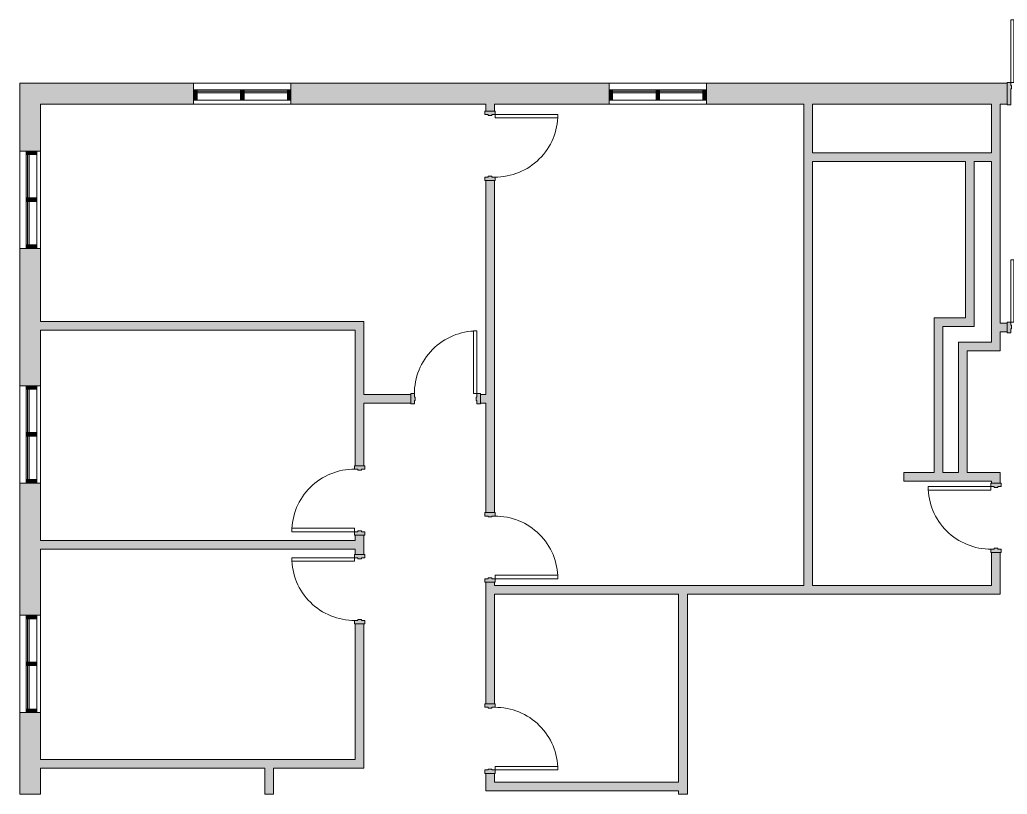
# Model space of a CAD drawing. Header units: inches. Extents: x 75 to 1272, y -971 to -4.
# Drawn here: x 111 to 679, y -449 to -4 of the extents above; entities that cross this region are included whole.
import ezdxf

# ---------------------------------------------------------------- set-up
doc = ezdxf.new("R2010")
doc.units = ezdxf.units.IN
doc.header["$MEASUREMENT"] = 0
for name, color, linetype, lineweight in [('A-DOOR', 31, 'Continuous', 9), ('A-DOOR-FRAM', 31, 'Continuous', 9), ('A-GLAZ-CURT', 52, 'Continuous', 9), ('A-GLAZ-CWMG', 51, 'Continuous', 9), ('A-WALL', 113, 'Continuous', 9), ('A-WALL-PATT', 111, 'Continuous', 9), ('I-WALL', 2, 'Continuous', 9)]:
    doc.layers.add(name, color=color, linetype=linetype, lineweight=lineweight)

# ---------------------------------------------------------------- blocks, each defined once
blk = doc.blocks.new('Door-Single_CE_ - WD Door-2_ WD Frame-5155742-LEVEL 1')
at = {"layer": 'A-DOOR-FRAM'}
h = blk.add_hatch(color=253, dxfattribs=at)
h.paths.add_polyline_path([(-20, 3), (-20, -3), (-18, -3), (-18, -1), (-17.5, -1), (-17.5, 1), (-18, 1), (-18, 3)])
h.paths.add_polyline_path([(20, 3), (18, 3), (18, 1), (17.5, 1), (17.5, -1), (18, -1), (18, -3), (20, -3), (20, 1)])
at = {"layer": 'A-DOOR', "color": 8, "lineweight": 15}
for p, q in [((18, 39), (16, 39)), ((16, 39), (16, 3)), ((18, 3), (18, 39)), ((18, 3), (16, 3))]:
    blk.add_line(p, q, dxfattribs=at)
at = {"layer": 'A-DOOR', "color": 253}
blk.add_arc((18, 3), 36, 90, 180.5, dxfattribs=at)
blk.add_arc((18, 3), 36, 90, 180.5, dxfattribs=at)
blk.add_arc((18, 3), 36, 90, 180.5, dxfattribs=at)
blk.add_arc((18, 3), 36, 90, 180.5, dxfattribs=at)
at = {"layer": 'A-DOOR-FRAM', "color": 8, "lineweight": 15}
for p, q in [((-18, 3), (-20, 3)), ((-20, 3), (-20, -3)), ((-18, 1), (-18, 3)), ((-17.5, 1), (-18, 1)), ((-17.5, -1), (-17.5, 1)), ((18, 1), (17.5, 1)), ((17.5, 1), (17.5, -1)), ((20, 3), (18, 3)), ((18, 3), (18, 1)), ((20, -3), (20, 3)), ((-20, -3), (-18, -3)), ((-18, -3), (-18, -1)), ((-18, -1), (-17.5, -1)), ((17.5, -1), (18, -1)), ((18, -1), (18, -3)), ((18, -3), (20, -3))]:
    blk.add_line(p, q, dxfattribs=at)
blk = doc.blocks.new('Door-Single_CE_ - WD Door-2_ WD Frame-V1-LEVEL 1')
at = {"layer": 'A-DOOR-FRAM'}
h = blk.add_hatch(color=253, dxfattribs=at)
h.paths.add_polyline_path([(20, -3), (20, 3), (18, 3), (18, 1), (17.5, 1), (17.5, -1), (18, -1), (18, -3)])
h.paths.add_polyline_path([(-17.5, 1), (-18, 1), (-18, 3), (-20, 3), (-20, -3), (-18, -3), (-18, -1), (-17.5, -1)])
at = {"layer": 'A-DOOR', "color": 8, "lineweight": 15}
for p, q in [((18, 39), (16, 39)), ((16, 39), (16, 3)), ((18, 3), (18, 39)), ((18, 3), (16, 3))]:
    blk.add_line(p, q, dxfattribs=at)
at = {"layer": 'A-DOOR', "color": 253}
blk.add_arc((18, 3), 36, 90, 180.5, dxfattribs=at)
blk.add_arc((18, 3), 36, 90, 180.5, dxfattribs=at)
blk.add_arc((18, 3), 36, 90, 180.5, dxfattribs=at)
blk.add_arc((18, 3), 36, 90, 180.5, dxfattribs=at)
at = {"layer": 'A-DOOR-FRAM', "color": 8, "lineweight": 15}
for p, q in [((-18, 3), (-20, 3)), ((-20, 3), (-20, -3)), ((-18, 1), (-18, 3)), ((-17.5, 1), (-18, 1)), ((-17.5, -1), (-17.5, 1)), ((18, 1), (17.5, 1)), ((17.5, 1), (17.5, -1)), ((20, 3), (18, 3)), ((18, 3), (18, 1)), ((20, -3), (20, 3)), ((-20, -3), (-18, -3)), ((-18, -3), (-18, -1)), ((-18, -1), (-17.5, -1)), ((17.5, -1), (18, -1)), ((18, -1), (18, -3)), ((18, -3), (20, -3))]:
    blk.add_line(p, q, dxfattribs=at)
blk = doc.blocks.new('Door-Single_CE_ - WD Door-2_ WD Frame-5155744-LEVEL 1')
at = {"layer": 'A-DOOR-FRAM'}
h = blk.add_hatch(color=253, dxfattribs=at)
h.paths.add_polyline_path([(-18, 3), (-20, 3), (-20, -3), (-18, -3), (-18, -1), (-17.5, -1), (-17.5, 1), (-18, 1)])
h.paths.add_polyline_path([(18, 3), (18, 1), (17.5, 1), (17.5, -1), (18, -1), (18, -3), (20, -3), (20, 3)])
at = {"layer": 'A-DOOR', "color": 8, "lineweight": 15}
for p, q in [((16, -39), (16, -3)), ((18, -3), (16, -3)), ((18, -3), (18, -39)), ((18, -39), (16, -39))]:
    blk.add_line(p, q, dxfattribs=at)
at = {"layer": 'A-DOOR', "color": 253}
blk.add_arc((18, -3), 36, 179.5, 270, dxfattribs=at)
blk.add_arc((18, -3), 36, 179.5, 270, dxfattribs=at)
blk.add_arc((18, -3), 36, 179.5, 270, dxfattribs=at)
blk.add_arc((18, -3), 36, 179.5, 270, dxfattribs=at)
at = {"layer": 'A-DOOR-FRAM', "color": 8, "lineweight": 15}
for p, q in [((-20, 3), (-18, 3)), ((-20, -3), (-20, 3)), ((-18, 3), (-18, 1)), ((-18, 1), (-17.5, 1)), ((-17.5, 1), (-17.5, -1)), ((17.5, 1), (18, 1)), ((17.5, -1), (17.5, 1)), ((18, 3), (20, 3)), ((18, 1), (18, 3)), ((20, 3), (20, -3)), ((-18, -3), (-20, -3)), ((-18, -1), (-18, -3)), ((-17.5, -1), (-18, -1)), ((18, -1), (17.5, -1)), ((18, -3), (18, -1)), ((20, -3), (18, -3))]:
    blk.add_line(p, q, dxfattribs=at)
blk = doc.blocks.new('Door-Single_CE_ - WD Door-2_ WD Frame-V2-LEVEL 1')
at = {"layer": 'A-DOOR-FRAM'}
h = blk.add_hatch(color=253, dxfattribs=at)
h.paths.add_polyline_path([(20, -3), (20, 3), (18, 3), (18, 1), (17.5, 1), (17.5, -1), (18, -1), (18, -3)])
h.paths.add_polyline_path([(-17.5, 1), (-18, 1), (-18, 3), (-20, 3), (-20, -3), (-18, -3), (-18, -1), (-17.5, -1)])
at = {"layer": 'A-DOOR', "color": 8, "lineweight": 15}
for p, q in [((16, -39), (16, -3)), ((18, -3), (16, -3)), ((18, -3), (18, -39)), ((18, -39), (16, -39))]:
    blk.add_line(p, q, dxfattribs=at)
at = {"layer": 'A-DOOR', "color": 253}
blk.add_arc((18, -3), 36, 179.5, 270, dxfattribs=at)
blk.add_arc((18, -3), 36, 179.5, 270, dxfattribs=at)
blk.add_arc((18, -3), 36, 179.5, 270, dxfattribs=at)
blk.add_arc((18, -3), 36, 179.5, 270, dxfattribs=at)
at = {"layer": 'A-DOOR-FRAM', "color": 8, "lineweight": 15}
for p, q in [((-20, 3), (-18, 3)), ((-20, -3), (-20, 3)), ((-18, 3), (-18, 1)), ((-18, 1), (-17.5, 1)), ((-17.5, 1), (-17.5, -1)), ((17.5, 1), (18, 1)), ((17.5, -1), (17.5, 1)), ((18, 3), (20, 3)), ((18, 1), (18, 3)), ((20, 3), (20, -3)), ((-18, -3), (-20, -3)), ((-18, -1), (-18, -3)), ((-17.5, -1), (-18, -1)), ((18, -1), (17.5, -1)), ((18, -3), (18, -1)), ((20, -3), (18, -3))]:
    blk.add_line(p, q, dxfattribs=at)
blk = doc.blocks.new('Door-Double_CE_ - HM Door-2_ HM Frame-V3-LEVEL 1')
at = {"layer": 'A-DOOR-FRAM'}
h = blk.add_hatch(color=253, dxfattribs=at)
h.paths.add_polyline_path([(38, 3), (36, 3), (36, 1.25), (35.5, 1.25), (35.5, -0.75), (36, -0.75), (36, -3), (38, -3), (38, 1.25)])
h.paths.add_polyline_path([(-35.5, 1.25), (-36, 1.25), (-36, 3), (-38, 3), (-38, -3), (-36, -3), (-36, -0.75), (-35.5, -0.75)])
at = {"layer": 'A-DOOR', "color": 253}
for p, q in [((-34.25, 39), (-36, 39)), ((-36, 39), (-36, 3)), ((-34.25, 3), (-34.25, 39)), ((36, 39), (34.25, 39)), ((34.25, 39), (34.25, 3)), ((36, 3), (36, 39)), ((-36, 3), (-34.25, 3)), ((34.25, 3), (36, 3))]:
    blk.add_line(p, q, dxfattribs=at)
for centre, start, end in [((-36, 3), 359.5, 87.1966), ((36, 3), 92.79, 180.5)]:
    blk.add_arc(centre, 36, start, end, dxfattribs=at)
at = {"layer": 'A-DOOR-FRAM', "color": 8, "lineweight": 15}
for p, q in [((-36, 3), (-38, 3)), ((-38, 3), (-38, -3)), ((-36, 1.25), (-36, 3)), ((-35.5, 1.25), (-36, 1.25)), ((-35.5, -0.75), (-35.5, 1.25)), ((36, 1.25), (35.5, 1.25)), ((35.5, 1.25), (35.5, -0.75)), ((38, 3), (36, 3)), ((36, 3), (36, 1.25)), ((38, -3), (38, 3)), ((-38, -3), (-36, -3)), ((-36, -3), (-36, -0.75)), ((-36, -0.75), (-35.5, -0.75)), ((35.5, -0.75), (36, -0.75)), ((36, -0.75), (36, -3)), ((36, -3), (38, -3))]:
    blk.add_line(p, q, dxfattribs=at)
blk = doc.blocks.new('Door-Double_CE_ - HM Door-2_ HM Frame-V4-LEVEL 1')
at = {"layer": 'A-DOOR-FRAM'}
h = blk.add_hatch(color=253, dxfattribs=at)
h.paths.add_polyline_path([(-38, 2.75), (-38, -6.5), (-36, -6.5), (-36, 2.75), (-35.5, 2.75), (-35.5, 4.75), (-36, 4.75), (-36, 6.5), (-38, 6.5), (-38, 4.75)])
h.paths.add_polyline_path([(35.5, 4.75), (35.5, 2.75), (36, 2.75), (36, -6.5), (38, -6.5), (38, 6.5), (36, 6.5), (36, 4.75)])
at = {"layer": 'A-DOOR', "color": 253}
for p, q in [((-34.25, 42.5), (-36, 42.5)), ((-36, 42.5), (-36, 6.5)), ((-34.25, 6.5), (-34.25, 42.5)), ((36, 42.5), (34.25, 42.5)), ((34.25, 42.5), (34.25, 6.5)), ((36, 6.5), (36, 42.5)), ((-36, 6.5), (-34.25, 6.5)), ((34.25, 6.5), (36, 6.5))]:
    blk.add_line(p, q, dxfattribs=at)
for centre, start, end in [((-36, 6.5), 359.5, 87.1966), ((36, 6.5), 92.79, 180.5)]:
    blk.add_arc(centre, 36, start, end, dxfattribs=at)
at = {"layer": 'A-DOOR-FRAM', "color": 8, "lineweight": 15}
for p, q in [((-36, 6.5), (-38, 6.5)), ((-38, 6.5), (-38, -6.5)), ((-36, 4.75), (-36, 6.5)), ((38, 6.5), (36, 6.5)), ((36, 6.5), (36, 4.75)), ((38, -6.5), (38, 6.5)), ((-35.5, 4.75), (-36, 4.75)), ((-36, -6.5), (-36, 2.75)), ((-36, 2.75), (-35.5, 2.75)), ((-35.5, 2.75), (-35.5, 4.75)), ((36, 4.75), (35.5, 4.75)), ((35.5, 4.75), (35.5, 2.75)), ((35.5, 2.75), (36, 2.75)), ((36, 2.75), (36, -6.5)), ((-38, -6.5), (-36, -6.5)), ((36, -6.5), (38, -6.5))]:
    blk.add_line(p, q, dxfattribs=at)
blk = doc.blocks.new('System Panel - zGlazed-5156208-LEVEL 1')
at = {"layer": 'A-GLAZ-CURT'}
blk.add_hatch(color=253, dxfattribs=at).paths.add_polyline_path([(12.5, 1.5), (-12.5, 1.5), (-12.5, 0.5), (12.5, 0.5)])
at = {"layer": 'A-GLAZ-CURT', "color": 8, "lineweight": 15}
for p, q in [((12.5, 1.5), (-12.5, 1.5)), ((-12.5, 1.5), (-12.5, 0.5)), ((-12.5, 0.5), (12.5, 0.5)), ((12.5, 0.5), (12.5, 1.5))]:
    blk.add_line(p, q, dxfattribs=at)
blk = doc.blocks.new('Rectangular Mullion - 6_ x 2_ Rectangular_CE_-5156087-LEVEL 1')
at = {"layer": 'A-GLAZ-CWMG', "color": 253}
for p, q in [((1145.01, -924.42), (1170.01, -924.42)), ((1145.01, -930.42), (1170.01, -930.42))]:
    blk.add_line(p, q, dxfattribs=at)
blk = doc.blocks.new('Rectangular Mullion - 6_ x 2_ Rectangular_CE_-5156209-LEVEL 1')
at = {"layer": 'A-GLAZ-CWMG'}
blk.add_hatch(color=253, dxfattribs=at).paths.add_polyline_path([(-2, -2.25), (-2, 3.75), (0, 3.75), (0, -2.25)])
at = {"layer": 'A-GLAZ-CWMG', "color": 8, "lineweight": 15}
for p, q in [((-2, 3.75), (0, 3.75)), ((-2, -2.25), (-2, 3.75)), ((0, 3.75), (0, -2.25)), ((0, -2.25), (-2, -2.25))]:
    blk.add_line(p, q, dxfattribs=at)
blk = doc.blocks.new('Rectangular Mullion - 6_ x 2_ Rectangular_CE_-5156210-LEVEL 1')
at = {"layer": 'A-GLAZ-CWMG'}
blk.add_hatch(color=253, dxfattribs=at).paths.add_polyline_path([(0, -2.25), (0, 3.75), (-2, 3.75), (-2, -2.25)])
at = {"layer": 'A-GLAZ-CWMG', "color": 8, "lineweight": 15}
for p, q in [((0, 3.75), (-2, 3.75)), ((-2, 3.75), (-2, -2.25)), ((0, -2.25), (0, 3.75)), ((-2, -2.25), (0, -2.25))]:
    blk.add_line(p, q, dxfattribs=at)
blk = doc.blocks.new('Rectangular Mullion - 6_ x 2_ Rectangular_CE_-5156207-LEVEL 1')
at = {"layer": 'A-GLAZ-CWMG'}
blk.add_hatch(color=253, dxfattribs=at).paths.add_polyline_path([(-1, -2.25), (-1, 3.75), (1, 3.75), (1, -2.25)])
at = {"layer": 'A-GLAZ-CWMG', "color": 8, "lineweight": 15}
for p, q in [((-1, 3.75), (1, 3.75)), ((-1, -2.25), (-1, 3.75)), ((1, 3.75), (1, -2.25)), ((1, -2.25), (-1, -2.25))]:
    blk.add_line(p, q, dxfattribs=at)
blk = doc.blocks.new('System Panel - zGlazed-5156992-LEVEL 1')
at = {"layer": 'A-GLAZ-CURT'}
blk.add_hatch(color=253, dxfattribs=at).paths.add_polyline_path([(-12.5, -1.5), (12.5, -1.5), (12.5, -0.5), (-12.5, -0.5)])
at = {"layer": 'A-GLAZ-CURT', "color": 8, "lineweight": 15}
for p, q in [((12.5, -0.5), (-12.5, -0.5)), ((-12.5, -0.5), (-12.5, -1.5)), ((-12.5, -1.5), (12.5, -1.5)), ((12.5, -1.5), (12.5, -0.5))]:
    blk.add_line(p, q, dxfattribs=at)
blk = doc.blocks.new('Rectangular Mullion - 6_ x 2_ Rectangular_CE_-5156980-LEVEL 1')
at = {"layer": 'A-GLAZ-CWMG', "color": 253}
for p, q in [((1225.26, -868.17), (1225.26, -893.17)), ((1231.26, -868.17), (1231.26, -893.17))]:
    blk.add_line(p, q, dxfattribs=at)
blk = doc.blocks.new('Rectangular Mullion - 6_ x 2_ Rectangular_CE_-5156993-LEVEL 1')
at = {"layer": 'A-GLAZ-CWMG'}
blk.add_hatch(color=253, dxfattribs=at).paths.add_polyline_path([(-2, 2.25), (0, 2.25), (0, -3.75), (-2, -3.75)])
at = {"layer": 'A-GLAZ-CWMG', "color": 8, "lineweight": 15}
for p, q in [((-2, 2.25), (0, 2.25)), ((-2, -3.75), (-2, 2.25)), ((0, 2.25), (0, -3.75)), ((0, -3.75), (-2, -3.75))]:
    blk.add_line(p, q, dxfattribs=at)
blk = doc.blocks.new('Rectangular Mullion - 6_ x 2_ Rectangular_CE_-5156994-LEVEL 1')
at = {"layer": 'A-GLAZ-CWMG'}
blk.add_hatch(color=253, dxfattribs=at).paths.add_polyline_path([(0, -3.75), (0, 2.25), (-2, 2.25), (-2, -3.75)])
at = {"layer": 'A-GLAZ-CWMG', "color": 8, "lineweight": 15}
for p, q in [((0, 2.25), (-2, 2.25)), ((-2, 2.25), (-2, -3.75)), ((0, -3.75), (0, 2.25)), ((-2, -3.75), (0, -3.75))]:
    blk.add_line(p, q, dxfattribs=at)
blk = doc.blocks.new('Rectangular Mullion - 6_ x 2_ Rectangular_CE_-5156991-LEVEL 1')
at = {"layer": 'A-GLAZ-CWMG'}
blk.add_hatch(color=253, dxfattribs=at).paths.add_polyline_path([(-1, 2.25), (1, 2.25), (1, -3.75), (-1, -3.75)])
at = {"layer": 'A-GLAZ-CWMG', "color": 8, "lineweight": 15}
for p, q in [((-1, 2.25), (1, 2.25)), ((-1, -3.75), (-1, 2.25)), ((1, 2.25), (1, -3.75)), ((1, -3.75), (-1, -3.75))]:
    blk.add_line(p, q, dxfattribs=at)

msp = doc.modelspace()

# ---------------------------------------------------------------- hatches: boundary and pattern name
at = {"layer": 'A-WALL-PATT'}
h = msp.add_hatch(color=253, dxfattribs=at)
h.paths.add_polyline_path([(111.01, -934.17), (123.01, -934.17), (123.01, -895.17), (111.01, -895.17), (111.01, -922.17)])
h.paths.add_polyline_path([(111.01, -839.17), (123.01, -839.17), (123.01, -760.17), (111.01, -760.17), (111.01, -797.17)])
h.paths.add_polyline_path([(111.01, -704.17), (123.01, -704.17), (123.01, -628.17), (111.01, -628.17), (111.01, -671.17)])
h.paths.add_polyline_path([(111.01, -572.17), (123.01, -572.17), (123.01, -525.17), (111.01, -525.17), (111.01, -545.17)])
h.paths.add_polyline_path([(111.01, -449.17), (123.01, -449.17), (123.01, -402.17), (111.01, -402.17), (111.01, -434.17)])
h.paths.add_polyline_path([(111.01, -346.17), (123.01, -346.17), (123.01, -270.17), (111.01, -270.17), (111.01, -308.17)])
h.paths.add_polyline_path([(111.01, -214.17), (123.01, -214.17), (123.01, -135.17), (111.01, -135.17), (111.01, -182.17)])
h.paths.add_polyline_path([(111.01, -79.17), (123.01, -79.17), (123.01, -40.17), (111.01, -40.17), (111.01, -52.17)])
h = msp.add_hatch(color=253, dxfattribs=at)
h.paths.add_polyline_path([(123.01, -52.17), (211.01, -52.17), (211.01, -40.17), (123.01, -40.17)])
h.paths.add_polyline_path([(267.01, -52.17), (450.01, -52.17), (450.01, -40.17), (267.01, -40.17)])
h.paths.add_polyline_path([(506.01, -52.17), (679.01, -52.17), (679.01, -40.17), (506.01, -40.17)])
h.paths.add_polyline_path([(755.01, -52.17), (941.01, -52.17), (941.01, -40.17), (755.01, -40.17)])
h.paths.add_polyline_path([(997.01, -52.17), (1116.01, -52.17), (1116.01, -40.17), (997.01, -40.17)])
h.paths.add_polyline_path([(1172.01, -52.17), (1235.01, -52.17), (1235.01, -40.17), (1172.01, -40.17)])
h = msp.add_hatch(color=253, dxfattribs=at)
h.paths.add_polyline_path([(379.01, -442.17), (384.01, -442.17), (384.01, -437.17), (379.01, -437.17)])
h.paths.add_polyline_path([(379.01, -397.17), (384.01, -397.17), (384.01, -327.17), (379.01, -327.17), (379.01, -354.19)])
h.paths.add_polyline_path([(379.01, -287.17), (384.01, -287.17), (384.01, -96.17), (379.01, -96.17), (379.01, -224.17)])
h.paths.add_polyline_path([(379.01, -56.17), (384.01, -56.17), (384.01, -52.17), (379.01, -52.17)])
for points in [[(562.01, -329.17), (567.01, -329.17), (567.01, -52.17), (562.01, -52.17), (562.01, -221.2)], [(673.01, -194.17), (675.01, -194.17), (675.01, -52.17), (670.01, -52.17), (670.01, -194.17)], [(670.01, -85.17), (670.01, -80.17), (567.01, -80.17), (567.01, -85.17), (660.01, -85.17)], [(655.01, -175.17), (660.01, -175.17), (660.01, -85.17), (655.01, -85.17)], [(637.01, -264.17), (642.01, -264.17), (642.01, -175.17), (637.01, -175.17), (637.01, -221.2)], [(642.01, -180.17), (660.01, -180.17), (660.01, -175.17), (642.01, -175.17)], [(123.01, -182.17), (304.01, -182.17), (304.01, -177.17), (123.01, -177.17)], [(670.01, -194.17), (670.01, -189.17), (651.01, -189.17), (651.01, -194.17), (656.01, -194.17)], [(656.01, -264.17), (656.01, -194.17), (651.01, -194.17), (651.01, -264.17)], [(619.51, -269.17), (675.01, -269.17), (675.01, -264.17), (619.51, -264.17)], [(123.01, -308.17), (304.01, -308.17), (304.01, -303.17), (123.01, -303.17)], [(384.01, -334.17), (675.01, -334.17), (675.01, -329.17), (384.01, -329.17)], [(123.01, -434.17), (304.01, -434.17), (304.01, -429.17), (123.01, -429.17)], [(379.01, -447.17), (490.01, -447.17), (490.01, -442.17), (379.01, -442.17)]]:
    msp.add_hatch(color=253, dxfattribs=at).paths.add_polyline_path(points)
h = msp.add_hatch(color=253, dxfattribs=at)
h.paths.add_polyline_path([(309.01, -434.17), (309.01, -351.17), (304.01, -351.17), (304.01, -434.17)])
h.paths.add_polyline_path([(304.01, -311.17), (309.01, -311.17), (309.01, -300.17), (304.01, -300.17), (304.01, -308.17)])
h.paths.add_polyline_path([(304.01, -260.17), (309.01, -260.17), (309.01, -177.17), (304.01, -177.17), (304.01, -224.17)])
h = msp.add_hatch(color=253, dxfattribs=at)
h.paths.add_polyline_path([(759.01, -183.17), (759.01, -178.17), (755.01, -178.17), (755.01, -183.17), (755.31, -183.17)])
h.paths.add_polyline_path([(679.01, -183.17), (679.01, -178.17), (675.01, -178.17), (675.01, -183.17)])
h = msp.add_hatch(color=253, dxfattribs=at)
h.paths.add_polyline_path([(379.01, -224.17), (379.01, -219.17), (376.01, -219.17), (376.01, -224.17)])
h.paths.add_polyline_path([(336.01, -224.17), (336.01, -219.17), (309.01, -219.17), (309.01, -224.17)])
h = msp.add_hatch(color=253, dxfattribs=at)
h.paths.add_polyline_path([(675.01, -329.17), (675.01, -310.17), (670.01, -310.17), (670.01, -329.17), (673.01, -329.17)])
h.paths.add_polyline_path([(673.01, -270.17), (675.01, -270.17), (675.01, -269.17), (670.01, -269.17), (670.01, -270.17)])
h = msp.add_hatch(color=253, dxfattribs=at)
h.paths.add_polyline_path([(490.01, -640.17), (495.01, -640.17), (495.01, -525.17), (490.01, -525.17), (490.01, -620.15)])
h.paths.add_polyline_path([(495.01, -449.17), (495.01, -334.17), (490.01, -334.17), (490.01, -449.17)])
h = msp.add_hatch(color=253, dxfattribs=at)
h.paths.add_polyline_path([(252.01, -540.17), (257.01, -540.17), (257.01, -525.17), (252.01, -525.17)])
h.paths.add_polyline_path([(252.01, -449.17), (257.01, -449.17), (257.01, -434.17), (252.01, -434.17)])

# ---------------------------------------------------------------- linework, layer by layer
at = {"layer": 'A-WALL', "color": 8, "lineweight": 15}
for p, q in [((111.01, -40.17), (111.01, -79.17)), ((211.01, -40.17), (111.01, -40.17)), ((211.01, -52.17), (211.01, -40.17)), ((450.01, -40.17), (267.01, -40.17)), ((267.01, -40.17), (267.01, -52.17)), ((450.01, -52.17), (450.01, -40.17)), ((679.01, -40.17), (506.01, -40.17)), ((506.01, -40.17), (506.01, -52.17)), ((679.01, -52.17), (679.01, -40.17)), ((123.01, -79.17), (123.01, -52.17)), ((123.01, -52.17), (211.01, -52.17)), ((267.01, -52.17), (379.01, -52.17)), ((384.01, -52.17), (450.01, -52.17)), ((506.01, -52.17), (562.01, -52.17)), ((567.01, -52.17), (670.01, -52.17)), ((675.01, -52.17), (679.01, -52.17)), ((111.01, -79.17), (123.01, -79.17)), ((123.01, -135.17), (111.01, -135.17)), ((111.01, -135.17), (111.01, -214.17)), ((123.01, -177.17), (123.01, -135.17)), ((123.01, -214.17), (123.01, -182.17)), ((111.01, -214.17), (123.01, -214.17)), ((123.01, -270.17), (111.01, -270.17)), ((111.01, -270.17), (111.01, -346.17)), ((123.01, -303.17), (123.01, -270.17)), ((123.01, -346.17), (123.01, -308.17)), ((111.01, -346.17), (123.01, -346.17)), ((123.01, -402.17), (111.01, -402.17)), ((111.01, -402.17), (111.01, -449.17)), ((123.01, -429.17), (123.01, -402.17)), ((123.01, -449.17), (123.01, -434.17)), ((111.01, -449.17), (123.01, -449.17))]:
    msp.add_line(p, q, dxfattribs=at)
at = {"layer": 'A-WALL', "color": 253}
for p, q in [((211.01, -40.17), (267.01, -40.17)), ((450.01, -40.17), (506.01, -40.17)), ((267.01, -52.17), (211.01, -52.17)), ((506.01, -52.17), (450.01, -52.17)), ((111.01, -135.17), (111.01, -79.17)), ((123.01, -79.17), (123.01, -135.17)), ((111.01, -270.17), (111.01, -214.17)), ((123.01, -214.17), (123.01, -270.17)), ((111.01, -402.17), (111.01, -346.17)), ((123.01, -346.17), (123.01, -402.17))]:
    msp.add_line(p, q, dxfattribs=at)
at = {"layer": 'I-WALL', "color": 8, "lineweight": 15}
for p, q in [((379.01, -52.17), (379.01, -56.17)), ((379.01, -56.17), (384.01, -56.17)), ((384.01, -56.17), (384.01, -52.17)), ((562.01, -52.17), (562.01, -329.17)), ((567.01, -80.17), (567.01, -52.17)), ((670.01, -52.17), (670.01, -80.17)), ((675.01, -178.17), (675.01, -52.17)), ((670.01, -80.17), (567.01, -80.17)), ((567.01, -85.17), (655.01, -85.17)), ((567.01, -329.17), (567.01, -85.17)), ((655.01, -85.17), (655.01, -175.17)), ((660.01, -180.17), (660.01, -85.17)), ((660.01, -85.17), (670.01, -85.17)), ((670.01, -85.17), (670.01, -189.17)), ((384.01, -96.17), (379.01, -96.17)), ((379.01, -96.17), (379.01, -219.17)), ((384.01, -287.17), (384.01, -96.17)), ((637.01, -175.17), (637.01, -264.17)), ((655.01, -175.17), (637.01, -175.17)), ((309.01, -177.17), (123.01, -177.17)), ((309.01, -219.17), (309.01, -177.17)), ((642.01, -264.17), (642.01, -180.17)), ((642.01, -180.17), (660.01, -180.17)), ((679.01, -178.17), (675.01, -178.17)), ((679.01, -183.17), (679.01, -178.17)), ((123.01, -182.17), (304.01, -182.17)), ((304.01, -182.17), (304.01, -260.17)), ((675.01, -194.17), (675.01, -183.17)), ((675.01, -183.17), (679.01, -183.17)), ((670.01, -189.17), (651.01, -189.17)), ((651.01, -189.17), (651.01, -264.17)), ((656.01, -194.17), (675.01, -194.17)), ((656.01, -264.17), (656.01, -194.17)), ((336.01, -219.17), (309.01, -219.17)), ((336.01, -224.17), (336.01, -219.17)), ((379.01, -219.17), (376.01, -219.17)), ((376.01, -219.17), (376.01, -224.17)), ((309.01, -224.17), (336.01, -224.17)), ((309.01, -260.17), (309.01, -224.17)), ((376.01, -224.17), (379.01, -224.17)), ((379.01, -224.17), (379.01, -287.17)), ((304.01, -260.17), (309.01, -260.17)), ((637.01, -264.17), (619.51, -264.17)), ((619.51, -264.17), (619.51, -269.17)), ((651.01, -264.17), (642.01, -264.17)), ((675.01, -264.17), (656.01, -264.17)), ((675.01, -270.17), (675.01, -264.17)), ((619.51, -269.17), (670.01, -269.17)), ((670.01, -269.17), (670.01, -270.17)), ((670.01, -270.17), (675.01, -270.17)), ((379.01, -287.17), (384.01, -287.17)), ((309.01, -300.17), (304.01, -300.17)), ((304.01, -300.17), (304.01, -303.17)), ((309.01, -311.17), (309.01, -300.17)), ((304.01, -303.17), (123.01, -303.17)), ((123.01, -308.17), (304.01, -308.17)), ((304.01, -308.17), (304.01, -311.17)), ((304.01, -311.17), (309.01, -311.17)), ((670.01, -310.17), (670.01, -329.17)), ((675.01, -310.17), (670.01, -310.17)), ((675.01, -334.17), (675.01, -310.17)), ((384.01, -327.17), (379.01, -327.17)), ((379.01, -327.17), (379.01, -397.17)), ((384.01, -329.17), (384.01, -327.17)), ((562.01, -329.17), (384.01, -329.17)), ((670.01, -329.17), (567.01, -329.17)), ((384.01, -397.17), (384.01, -334.17)), ((384.01, -334.17), (490.01, -334.17)), ((490.01, -334.17), (490.01, -442.17)), ((495.01, -449.17), (495.01, -334.17)), ((495.01, -334.17), (675.01, -334.17)), ((309.01, -351.17), (304.01, -351.17)), ((304.01, -351.17), (304.01, -429.17)), ((309.01, -434.17), (309.01, -351.17)), ((379.01, -397.17), (384.01, -397.17)), ((304.01, -429.17), (123.01, -429.17)), ((123.01, -434.17), (252.01, -434.17)), ((252.01, -434.17), (252.01, -449.17)), ((257.01, -434.17), (309.01, -434.17)), ((257.01, -449.17), (257.01, -434.17)), ((384.01, -437.17), (379.01, -437.17)), ((379.01, -437.17), (379.01, -447.17)), ((384.01, -442.17), (384.01, -437.17)), ((490.01, -442.17), (384.01, -442.17)), ((379.01, -447.17), (490.01, -447.17)), ((490.01, -447.17), (490.01, -449.17)), ((252.01, -449.17), (257.01, -449.17)), ((490.01, -449.17), (495.01, -449.17))]:
    msp.add_line(p, q, dxfattribs=at)

# ---------------------------------------------------------------- block references
at = {"layer": 'A-DOOR', "color": 253}
for name, p in [('Door-Double_CE_ - HM Door-2_ HM Frame-V4-LEVEL 1', (717.01, -46.17)), ('Door-Double_CE_ - HM Door-2_ HM Frame-V3-LEVEL 1', (717.01, -180.67)), ('Door-Single_CE_ - WD Door-2_ WD Frame-V1-LEVEL 1', (356.01, -221.67))]:
    msp.add_blockref(name, p, dxfattribs=at)
for name, p, rotation in [('Door-Single_CE_ - WD Door-2_ WD Frame-5155744-LEVEL 1', (381.51, -76.17), 90.00000000000047), ('Door-Single_CE_ - WD Door-2_ WD Frame-V2-LEVEL 1', (306.51, -280.17), 270.0000000000005), ('Door-Single_CE_ - WD Door-2_ WD Frame-5155742-LEVEL 1', (672.51, -290.17), 89.9999999999996), ('Door-Single_CE_ - WD Door-2_ WD Frame-V1-LEVEL 1', (381.51, -307.17), 270.0000000000005), ('Door-Single_CE_ - WD Door-2_ WD Frame-5155742-LEVEL 1', (306.51, -331.17), 90.00000000000045), ('Door-Single_CE_ - WD Door-2_ WD Frame-V1-LEVEL 1', (381.51, -417.17), 270.0000000000005)]:
    msp.add_blockref(name, p, dxfattribs=dict(at, rotation=rotation))
at = {"layer": 'A-GLAZ-CURT', "color": 253}
for p in [(225.51, -46.17), (252.51, -46.17), (464.51, -46.17), (491.51, -46.17)]:
    msp.add_blockref('System Panel - zGlazed-5156208-LEVEL 1', p, dxfattribs=at)
at = {"layer": 'A-GLAZ-CURT', "color": 253, "rotation": 270.0000000000006}
for p in [(117.01, -93.67), (117.01, -120.67), (117.01, -228.67), (117.01, -255.67), (117.01, -360.67), (117.01, -387.67)]:
    msp.add_blockref('System Panel - zGlazed-5156992-LEVEL 1', p, dxfattribs=at)
at = {"layer": 'A-GLAZ-CWMG', "color": 253}
for name, p, rotation in [('Rectangular Mullion - 6_ x 2_ Rectangular_CE_-5156210-LEVEL 1', (211.01, -46.17), 180), ('Rectangular Mullion - 6_ x 2_ Rectangular_CE_-5156087-LEVEL 1', (1383.03, -974.33), 180), ('Rectangular Mullion - 6_ x 2_ Rectangular_CE_-5156087-LEVEL 1', (1410.03, -974.33), 180), ('Rectangular Mullion - 6_ x 2_ Rectangular_CE_-5156210-LEVEL 1', (450.01, -46.17), 180), ('Rectangular Mullion - 6_ x 2_ Rectangular_CE_-5156087-LEVEL 1', (1622.03, -974.33), 180), ('Rectangular Mullion - 6_ x 2_ Rectangular_CE_-5156087-LEVEL 1', (1649.03, -974.33), 180), ('Rectangular Mullion - 6_ x 2_ Rectangular_CE_-5156994-LEVEL 1', (117.01, -79.17), 90.00000000000063), ('Rectangular Mullion - 6_ x 2_ Rectangular_CE_-5156980-LEVEL 1', (1346.03, -974.33), 180), ('Rectangular Mullion - 6_ x 2_ Rectangular_CE_-5156980-LEVEL 1', (1346.03, -1001.33), 180), ('Rectangular Mullion - 6_ x 2_ Rectangular_CE_-5156994-LEVEL 1', (117.01, -214.17), 90.00000000000063), ('Rectangular Mullion - 6_ x 2_ Rectangular_CE_-5156980-LEVEL 1', (1346.03, -1109.33), 180), ('Rectangular Mullion - 6_ x 2_ Rectangular_CE_-5156980-LEVEL 1', (1346.03, -1136.33), 180), ('Rectangular Mullion - 6_ x 2_ Rectangular_CE_-5156994-LEVEL 1', (117.01, -346.17), 90.00000000000063), ('Rectangular Mullion - 6_ x 2_ Rectangular_CE_-5156980-LEVEL 1', (1346.03, -1241.33), 180), ('Rectangular Mullion - 6_ x 2_ Rectangular_CE_-5156980-LEVEL 1', (1346.03, -1268.33), 180)]:
    msp.add_blockref(name, p, dxfattribs=dict(at, rotation=rotation))
at = {"layer": 'A-GLAZ-CWMG', "color": 253, "extrusion": (0, 0, -1)}
for name, p, rotation in [('Rectangular Mullion - 6_ x 2_ Rectangular_CE_-5156207-LEVEL 1', (-239.01, -46.17), 180), ('Rectangular Mullion - 6_ x 2_ Rectangular_CE_-5156209-LEVEL 1', (-267.01, -46.17), 180), ('Rectangular Mullion - 6_ x 2_ Rectangular_CE_-5156207-LEVEL 1', (-478.01, -46.17), 180), ('Rectangular Mullion - 6_ x 2_ Rectangular_CE_-5156209-LEVEL 1', (-506.01, -46.17), 180), ('Rectangular Mullion - 6_ x 2_ Rectangular_CE_-5156991-LEVEL 1', (-117.01, -107.17), 269.9999999999994), ('Rectangular Mullion - 6_ x 2_ Rectangular_CE_-5156993-LEVEL 1', (-117.01, -135.17), 269.9999999999994), ('Rectangular Mullion - 6_ x 2_ Rectangular_CE_-5156991-LEVEL 1', (-117.01, -242.17), 269.9999999999994), ('Rectangular Mullion - 6_ x 2_ Rectangular_CE_-5156993-LEVEL 1', (-117.01, -270.17), 269.9999999999994), ('Rectangular Mullion - 6_ x 2_ Rectangular_CE_-5156991-LEVEL 1', (-117.01, -374.17), 269.9999999999994), ('Rectangular Mullion - 6_ x 2_ Rectangular_CE_-5156993-LEVEL 1', (-117.01, -402.17), 269.9999999999994)]:
    msp.add_blockref(name, p, dxfattribs=dict(at, rotation=rotation))

doc.saveas('drawing.dxf')
